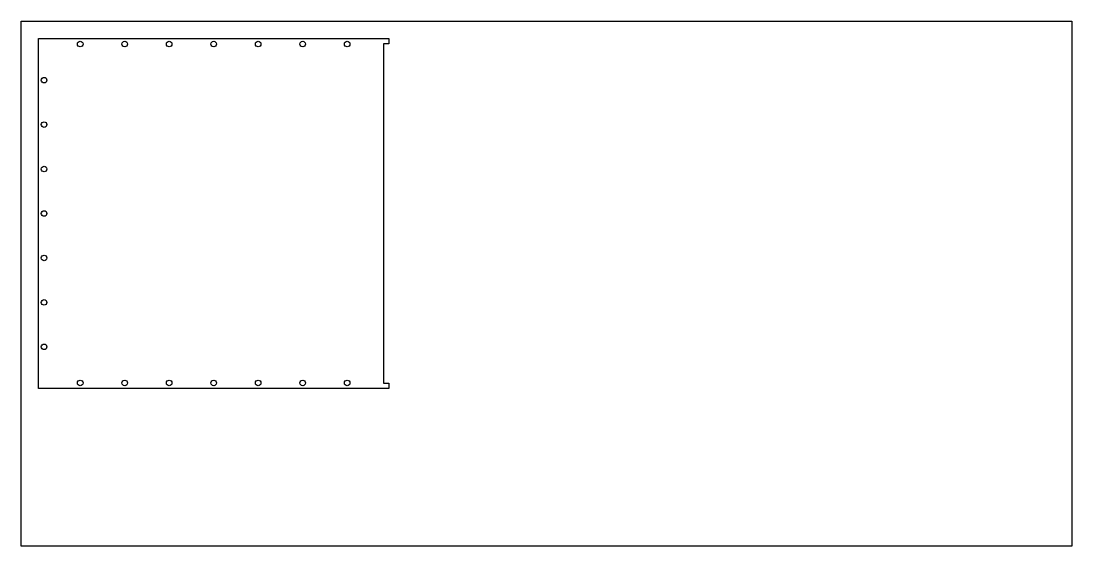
# Model space of a CAD drawing. Header units: metres. Extents: x 0 to 600, y -1550 to 300.
# Drawn here: x 0 to 600, y -1550 to -1250 of the extents above; entities that cross this region are included whole.
import ezdxf

# ---------------------------------------------------------------- set-up
doc = ezdxf.new("R2010")
doc.units = ezdxf.units.M

msp = doc.modelspace()

# ---------------------------------------------------------------- linework, layer by layer
at = {"layer": '2'}
for p, q in [((10, -1460), (10, -1260)), ((10, -1260), (210, -1260)), ((210, -1260), (210, -1263)), ((32.2125, -1263.175), (32.333341, -1262.56749)), ((32.333341, -1263.78251), (32.2125, -1263.175)), ((32.333341, -1262.56749), (32.677468, -1262.052468)), ((32.677468, -1264.297532), (32.333341, -1263.78251)), ((32.677468, -1262.052468), (33.19249, -1261.708341)), ((33.19249, -1264.641659), (32.677468, -1264.297532)), ((33.19249, -1261.708341), (33.8, -1261.5875)), ((33.8, -1264.7625), (33.19249, -1264.641659)), ((33.8, -1261.5875), (34.40751, -1261.708341)), ((34.40751, -1264.641659), (33.8, -1264.7625)), ((34.40751, -1261.708341), (34.922532, -1262.052468)), ((34.922532, -1264.297532), (34.40751, -1264.641659)), ((34.922532, -1262.052468), (35.266659, -1262.56749)), ((35.266659, -1263.78251), (34.922532, -1264.297532)), ((35.266659, -1262.56749), (35.3875, -1263.175)), ((35.3875, -1263.175), (35.266659, -1263.78251)), ((57.6125, -1263.175), (57.733341, -1262.56749)), ((57.733341, -1263.78251), (57.6125, -1263.175)), ((57.733341, -1262.56749), (58.077468, -1262.052468)), ((58.077468, -1264.297532), (57.733341, -1263.78251)), ((58.077468, -1262.052468), (58.59249, -1261.708341)), ((58.59249, -1264.641659), (58.077468, -1264.297532)), ((58.59249, -1261.708341), (59.2, -1261.5875)), ((59.2, -1264.7625), (58.59249, -1264.641659)), ((59.2, -1261.5875), (59.80751, -1261.708341)), ((59.80751, -1264.641659), (59.2, -1264.7625)), ((59.80751, -1261.708341), (60.322532, -1262.052468)), ((60.322532, -1264.297532), (59.80751, -1264.641659)), ((60.322532, -1262.052468), (60.666659, -1262.56749)), ((60.666659, -1263.78251), (60.322532, -1264.297532)), ((60.666659, -1262.56749), (60.7875, -1263.175)), ((60.7875, -1263.175), (60.666659, -1263.78251)), ((83.0125, -1263.175), (83.133341, -1262.56749)), ((83.133341, -1263.78251), (83.0125, -1263.175)), ((83.133341, -1262.56749), (83.477468, -1262.052468)), ((83.477468, -1264.297532), (83.133341, -1263.78251)), ((83.477468, -1262.052468), (83.99249, -1261.708341)), ((83.99249, -1264.641659), (83.477468, -1264.297532)), ((83.99249, -1261.708341), (84.6, -1261.5875)), ((84.6, -1264.7625), (83.99249, -1264.641659)), ((84.6, -1261.5875), (85.20751, -1261.708341)), ((85.20751, -1264.641659), (84.6, -1264.7625)), ((85.20751, -1261.708341), (85.722532, -1262.052468)), ((85.722532, -1264.297532), (85.20751, -1264.641659)), ((85.722532, -1262.052468), (86.066659, -1262.56749)), ((86.066659, -1263.78251), (85.722532, -1264.297532)), ((86.066659, -1262.56749), (86.1875, -1263.175)), ((86.1875, -1263.175), (86.066659, -1263.78251)), ((108.4125, -1263.175), (108.533341, -1262.56749)), ((108.533341, -1263.78251), (108.4125, -1263.175)), ((108.533341, -1262.56749), (108.877468, -1262.052468)), ((108.877468, -1264.297532), (108.533341, -1263.78251)), ((108.877468, -1262.052468), (109.39249, -1261.708341)), ((109.39249, -1264.641659), (108.877468, -1264.297532)), ((109.39249, -1261.708341), (110, -1261.5875)), ((110, -1264.7625), (109.39249, -1264.641659)), ((110, -1261.5875), (110.60751, -1261.708341)), ((110.60751, -1264.641659), (110, -1264.7625)), ((110.60751, -1261.708341), (111.122532, -1262.052468)), ((111.122532, -1264.297532), (110.60751, -1264.641659)), ((111.122532, -1262.052468), (111.466659, -1262.56749)), ((111.466659, -1263.78251), (111.122532, -1264.297532)), ((111.466659, -1262.56749), (111.5875, -1263.175)), ((111.5875, -1263.175), (111.466659, -1263.78251)), ((133.8125, -1263.175), (133.933341, -1262.56749)), ((133.933341, -1263.78251), (133.8125, -1263.175)), ((133.933341, -1262.56749), (134.277468, -1262.052468)), ((134.277468, -1264.297532), (133.933341, -1263.78251)), ((134.277468, -1262.052468), (134.79249, -1261.708341)), ((134.79249, -1264.641659), (134.277468, -1264.297532)), ((134.79249, -1261.708341), (135.4, -1261.5875)), ((135.4, -1264.7625), (134.79249, -1264.641659)), ((135.4, -1261.5875), (136.00751, -1261.708341)), ((136.00751, -1264.641659), (135.4, -1264.7625)), ((136.00751, -1261.708341), (136.522532, -1262.052468)), ((136.522532, -1264.297532), (136.00751, -1264.641659)), ((136.522532, -1262.052468), (136.866659, -1262.56749)), ((136.866659, -1263.78251), (136.522532, -1264.297532)), ((136.866659, -1262.56749), (136.9875, -1263.175)), ((136.9875, -1263.175), (136.866659, -1263.78251)), ((159.2125, -1263.175), (159.333341, -1262.56749)), ((159.333341, -1263.78251), (159.2125, -1263.175)), ((159.333341, -1262.56749), (159.677468, -1262.052468)), ((159.677468, -1264.297532), (159.333341, -1263.78251)), ((159.677468, -1262.052468), (160.19249, -1261.708341)), ((160.19249, -1264.641659), (159.677468, -1264.297532)), ((160.19249, -1261.708341), (160.8, -1261.5875)), ((160.8, -1264.7625), (160.19249, -1264.641659)), ((160.8, -1261.5875), (161.40751, -1261.708341)), ((161.40751, -1264.641659), (160.8, -1264.7625)), ((161.40751, -1261.708341), (161.922532, -1262.052468)), ((161.922532, -1264.297532), (161.40751, -1264.641659)), ((161.922532, -1262.052468), (162.266659, -1262.56749)), ((162.266659, -1263.78251), (161.922532, -1264.297532)), ((162.266659, -1262.56749), (162.3875, -1263.175)), ((162.3875, -1263.175), (162.266659, -1263.78251)), ((184.6125, -1263.175), (184.733341, -1262.56749)), ((184.733341, -1263.78251), (184.6125, -1263.175)), ((184.733341, -1262.56749), (185.077468, -1262.052468)), ((185.077468, -1264.297532), (184.733341, -1263.78251)), ((185.077468, -1262.052468), (185.59249, -1261.708341)), ((185.59249, -1264.641659), (185.077468, -1264.297532)), ((185.59249, -1261.708341), (186.2, -1261.5875)), ((186.2, -1264.7625), (185.59249, -1264.641659)), ((186.2, -1261.5875), (186.80751, -1261.708341)), ((186.80751, -1264.641659), (186.2, -1264.7625)), ((186.80751, -1261.708341), (187.322532, -1262.052468)), ((187.322532, -1264.297532), (186.80751, -1264.641659)), ((187.322532, -1262.052468), (187.666659, -1262.56749)), ((187.666659, -1263.78251), (187.322532, -1264.297532)), ((187.666659, -1262.56749), (187.7875, -1263.175)), ((187.7875, -1263.175), (187.666659, -1263.78251)), ((210, -1263), (207, -1263)), ((207, -1263), (207, -1457)), ((11.5875, -1283.8), (11.708341, -1283.19249)), ((11.708341, -1284.40751), (11.5875, -1283.8)), ((11.708341, -1283.19249), (12.052468, -1282.677468)), ((12.052468, -1282.677468), (12.56749, -1282.333341)), ((12.56749, -1282.333341), (13.175, -1282.2125)), ((13.175, -1282.2125), (13.78251, -1282.333341)), ((13.78251, -1282.333341), (14.297532, -1282.677468)), ((14.297532, -1282.677468), (14.641659, -1283.19249)), ((14.641659, -1283.19249), (14.7625, -1283.8)), ((14.7625, -1283.8), (14.641659, -1284.40751)), ((12.052468, -1284.922532), (11.708341, -1284.40751)), ((12.56749, -1285.266659), (12.052468, -1284.922532)), ((13.175, -1285.3875), (12.56749, -1285.266659)), ((13.78251, -1285.266659), (13.175, -1285.3875)), ((14.297532, -1284.922532), (13.78251, -1285.266659)), ((14.641659, -1284.40751), (14.297532, -1284.922532)), ((12.052468, -1308.077468), (12.56749, -1307.733341)), ((12.56749, -1307.733341), (13.175, -1307.6125)), ((13.175, -1307.6125), (13.78251, -1307.733341)), ((13.78251, -1307.733341), (14.297532, -1308.077468)), ((11.5875, -1309.2), (11.708341, -1308.59249)), ((11.708341, -1309.80751), (11.5875, -1309.2)), ((11.708341, -1308.59249), (12.052468, -1308.077468)), ((12.052468, -1310.322532), (11.708341, -1309.80751)), ((12.56749, -1310.666659), (12.052468, -1310.322532)), ((13.175, -1310.7875), (12.56749, -1310.666659)), ((13.78251, -1310.666659), (13.175, -1310.7875)), ((14.297532, -1310.322532), (13.78251, -1310.666659)), ((14.297532, -1308.077468), (14.641659, -1308.59249)), ((14.641659, -1309.80751), (14.297532, -1310.322532)), ((14.641659, -1308.59249), (14.7625, -1309.2)), ((14.7625, -1309.2), (14.641659, -1309.80751)), ((11.5875, -1334.6), (11.708341, -1333.99249)), ((11.708341, -1335.20751), (11.5875, -1334.6)), ((11.708341, -1333.99249), (12.052468, -1333.477468)), ((12.052468, -1335.722532), (11.708341, -1335.20751)), ((12.052468, -1333.477468), (12.56749, -1333.133341)), ((12.56749, -1336.066659), (12.052468, -1335.722532)), ((12.56749, -1333.133341), (13.175, -1333.0125)), ((13.175, -1336.1875), (12.56749, -1336.066659)), ((13.175, -1333.0125), (13.78251, -1333.133341)), ((13.78251, -1336.066659), (13.175, -1336.1875)), ((13.78251, -1333.133341), (14.297532, -1333.477468)), ((14.297532, -1335.722532), (13.78251, -1336.066659)), ((14.297532, -1333.477468), (14.641659, -1333.99249)), ((14.641659, -1335.20751), (14.297532, -1335.722532)), ((14.641659, -1333.99249), (14.7625, -1334.6)), ((14.7625, -1334.6), (14.641659, -1335.20751)), ((11.5875, -1360), (11.708341, -1359.39249)), ((11.708341, -1360.60751), (11.5875, -1360)), ((11.708341, -1359.39249), (12.052468, -1358.877468)), ((12.052468, -1361.122532), (11.708341, -1360.60751)), ((12.052468, -1358.877468), (12.56749, -1358.533341)), ((12.56749, -1361.466659), (12.052468, -1361.122532)), ((12.56749, -1358.533341), (13.175, -1358.4125)), ((13.175, -1361.5875), (12.56749, -1361.466659)), ((13.175, -1358.4125), (13.78251, -1358.533341)), ((13.78251, -1361.466659), (13.175, -1361.5875)), ((13.78251, -1358.533341), (14.297532, -1358.877468)), ((14.297532, -1361.122532), (13.78251, -1361.466659)), ((14.297532, -1358.877468), (14.641659, -1359.39249)), ((14.641659, -1360.60751), (14.297532, -1361.122532)), ((14.641659, -1359.39249), (14.7625, -1360)), ((14.7625, -1360), (14.641659, -1360.60751)), ((11.5875, -1385.4), (11.708341, -1384.79249)), ((11.708341, -1386.00751), (11.5875, -1385.4)), ((11.708341, -1384.79249), (12.052468, -1384.277468)), ((12.052468, -1384.277468), (12.56749, -1383.933341)), ((12.56749, -1383.933341), (13.175, -1383.8125)), ((13.175, -1383.8125), (13.78251, -1383.933341)), ((13.78251, -1383.933341), (14.297532, -1384.277468)), ((14.297532, -1384.277468), (14.641659, -1384.79249)), ((14.641659, -1384.79249), (14.7625, -1385.4)), ((14.7625, -1385.4), (14.641659, -1386.00751)), ((12.052468, -1386.522532), (11.708341, -1386.00751)), ((12.56749, -1386.866659), (12.052468, -1386.522532)), ((13.175, -1386.9875), (12.56749, -1386.866659)), ((13.78251, -1386.866659), (13.175, -1386.9875)), ((14.297532, -1386.522532), (13.78251, -1386.866659)), ((14.641659, -1386.00751), (14.297532, -1386.522532)), ((11.708341, -1410.19249), (12.052468, -1409.677468)), ((12.052468, -1409.677468), (12.56749, -1409.333341)), ((12.56749, -1409.333341), (13.175, -1409.2125)), ((13.175, -1409.2125), (13.78251, -1409.333341)), ((13.78251, -1409.333341), (14.297532, -1409.677468)), ((14.297532, -1409.677468), (14.641659, -1410.19249)), ((11.5875, -1410.8), (11.708341, -1410.19249)), ((11.708341, -1411.40751), (11.5875, -1410.8)), ((12.052468, -1411.922532), (11.708341, -1411.40751)), ((12.56749, -1412.266659), (12.052468, -1411.922532)), ((13.175, -1412.3875), (12.56749, -1412.266659)), ((13.78251, -1412.266659), (13.175, -1412.3875)), ((14.297532, -1411.922532), (13.78251, -1412.266659)), ((14.641659, -1411.40751), (14.297532, -1411.922532)), ((14.641659, -1410.19249), (14.7625, -1410.8)), ((14.7625, -1410.8), (14.641659, -1411.40751)), ((11.5875, -1436.2), (11.708341, -1435.59249)), ((11.708341, -1436.80751), (11.5875, -1436.2)), ((11.708341, -1435.59249), (12.052468, -1435.077468)), ((12.052468, -1437.322532), (11.708341, -1436.80751)), ((12.052468, -1435.077468), (12.56749, -1434.733341)), ((12.56749, -1437.666659), (12.052468, -1437.322532)), ((12.56749, -1434.733341), (13.175, -1434.6125)), ((13.175, -1437.7875), (12.56749, -1437.666659)), ((13.175, -1434.6125), (13.78251, -1434.733341)), ((13.78251, -1437.666659), (13.175, -1437.7875)), ((13.78251, -1434.733341), (14.297532, -1435.077468)), ((14.297532, -1437.322532), (13.78251, -1437.666659)), ((14.297532, -1435.077468), (14.641659, -1435.59249)), ((14.641659, -1436.80751), (14.297532, -1437.322532)), ((14.641659, -1435.59249), (14.7625, -1436.2)), ((14.7625, -1436.2), (14.641659, -1436.80751)), ((32.2125, -1456.825), (32.333341, -1456.21749)), ((32.333341, -1457.43251), (32.2125, -1456.825)), ((32.333341, -1456.21749), (32.677468, -1455.702468)), ((32.677468, -1457.947532), (32.333341, -1457.43251)), ((32.677468, -1455.702468), (33.19249, -1455.358341)), ((33.19249, -1458.291659), (32.677468, -1457.947532)), ((33.19249, -1455.358341), (33.8, -1455.2375)), ((33.8, -1455.2375), (34.40751, -1455.358341)), ((34.40751, -1455.358341), (34.922532, -1455.702468)), ((34.922532, -1457.947532), (34.40751, -1458.291659)), ((34.922532, -1455.702468), (35.266659, -1456.21749)), ((35.266659, -1457.43251), (34.922532, -1457.947532)), ((35.266659, -1456.21749), (35.3875, -1456.825)), ((35.3875, -1456.825), (35.266659, -1457.43251)), ((57.6125, -1456.825), (57.733341, -1456.21749)), ((57.733341, -1457.43251), (57.6125, -1456.825)), ((57.733341, -1456.21749), (58.077468, -1455.702468)), ((58.077468, -1457.947532), (57.733341, -1457.43251)), ((58.077468, -1455.702468), (58.59249, -1455.358341)), ((58.59249, -1458.291659), (58.077468, -1457.947532)), ((58.59249, -1455.358341), (59.2, -1455.2375)), ((59.2, -1455.2375), (59.80751, -1455.358341)), ((59.80751, -1455.358341), (60.322532, -1455.702468)), ((60.322532, -1457.947532), (59.80751, -1458.291659)), ((60.322532, -1455.702468), (60.666659, -1456.21749)), ((60.666659, -1457.43251), (60.322532, -1457.947532)), ((60.666659, -1456.21749), (60.7875, -1456.825)), ((60.7875, -1456.825), (60.666659, -1457.43251)), ((83.0125, -1456.825), (83.133341, -1456.21749)), ((83.133341, -1457.43251), (83.0125, -1456.825)), ((83.133341, -1456.21749), (83.477468, -1455.702468)), ((83.477468, -1457.947532), (83.133341, -1457.43251)), ((83.477468, -1455.702468), (83.99249, -1455.358341)), ((83.99249, -1458.291659), (83.477468, -1457.947532)), ((83.99249, -1455.358341), (84.6, -1455.2375)), ((84.6, -1455.2375), (85.20751, -1455.358341)), ((85.20751, -1455.358341), (85.722532, -1455.702468)), ((85.722532, -1457.947532), (85.20751, -1458.291659)), ((85.722532, -1455.702468), (86.066659, -1456.21749)), ((86.066659, -1457.43251), (85.722532, -1457.947532)), ((86.066659, -1456.21749), (86.1875, -1456.825)), ((86.1875, -1456.825), (86.066659, -1457.43251)), ((108.4125, -1456.825), (108.533341, -1456.21749)), ((108.533341, -1457.43251), (108.4125, -1456.825)), ((108.533341, -1456.21749), (108.877468, -1455.702468)), ((108.877468, -1457.947532), (108.533341, -1457.43251)), ((108.877468, -1455.702468), (109.39249, -1455.358341)), ((109.39249, -1458.291659), (108.877468, -1457.947532)), ((109.39249, -1455.358341), (110, -1455.2375)), ((110, -1455.2375), (110.60751, -1455.358341)), ((110.60751, -1455.358341), (111.122532, -1455.702468)), ((111.122532, -1457.947532), (110.60751, -1458.291659)), ((111.122532, -1455.702468), (111.466659, -1456.21749)), ((111.466659, -1457.43251), (111.122532, -1457.947532)), ((111.466659, -1456.21749), (111.5875, -1456.825)), ((111.5875, -1456.825), (111.466659, -1457.43251)), ((133.8125, -1456.825), (133.933341, -1456.21749)), ((133.933341, -1457.43251), (133.8125, -1456.825)), ((133.933341, -1456.21749), (134.277468, -1455.702468)), ((134.277468, -1457.947532), (133.933341, -1457.43251)), ((134.277468, -1455.702468), (134.79249, -1455.358341)), ((134.79249, -1458.291659), (134.277468, -1457.947532)), ((134.79249, -1455.358341), (135.4, -1455.2375)), ((135.4, -1455.2375), (136.00751, -1455.358341)), ((136.00751, -1455.358341), (136.522532, -1455.702468)), ((136.522532, -1457.947532), (136.00751, -1458.291659)), ((136.522532, -1455.702468), (136.866659, -1456.21749)), ((136.866659, -1457.43251), (136.522532, -1457.947532)), ((136.866659, -1456.21749), (136.9875, -1456.825)), ((136.9875, -1456.825), (136.866659, -1457.43251)), ((159.2125, -1456.825), (159.333341, -1456.21749)), ((159.333341, -1457.43251), (159.2125, -1456.825)), ((159.333341, -1456.21749), (159.677468, -1455.702468)), ((159.677468, -1457.947532), (159.333341, -1457.43251)), ((159.677468, -1455.702468), (160.19249, -1455.358341)), ((160.19249, -1458.291659), (159.677468, -1457.947532)), ((160.19249, -1455.358341), (160.8, -1455.2375)), ((160.8, -1455.2375), (161.40751, -1455.358341)), ((161.40751, -1455.358341), (161.922532, -1455.702468)), ((161.922532, -1457.947532), (161.40751, -1458.291659)), ((161.922532, -1455.702468), (162.266659, -1456.21749)), ((162.266659, -1457.43251), (161.922532, -1457.947532)), ((162.266659, -1456.21749), (162.3875, -1456.825)), ((162.3875, -1456.825), (162.266659, -1457.43251)), ((184.6125, -1456.825), (184.733341, -1456.21749)), ((184.733341, -1457.43251), (184.6125, -1456.825)), ((184.733341, -1456.21749), (185.077468, -1455.702468)), ((185.077468, -1457.947532), (184.733341, -1457.43251)), ((185.077468, -1455.702468), (185.59249, -1455.358341)), ((185.59249, -1458.291659), (185.077468, -1457.947532)), ((185.59249, -1455.358341), (186.2, -1455.2375)), ((186.2, -1455.2375), (186.80751, -1455.358341)), ((186.80751, -1455.358341), (187.322532, -1455.702468)), ((187.322532, -1457.947532), (186.80751, -1458.291659)), ((187.322532, -1455.702468), (187.666659, -1456.21749)), ((187.666659, -1457.43251), (187.322532, -1457.947532)), ((187.666659, -1456.21749), (187.7875, -1456.825)), ((187.7875, -1456.825), (187.666659, -1457.43251)), ((207, -1457), (210, -1457)), ((210, -1457), (210, -1460)), ((210, -1460), (10, -1460)), ((33.8, -1458.4125), (33.19249, -1458.291659)), ((34.40751, -1458.291659), (33.8, -1458.4125)), ((59.2, -1458.4125), (58.59249, -1458.291659)), ((59.80751, -1458.291659), (59.2, -1458.4125)), ((84.6, -1458.4125), (83.99249, -1458.291659)), ((85.20751, -1458.291659), (84.6, -1458.4125)), ((110, -1458.4125), (109.39249, -1458.291659)), ((110.60751, -1458.291659), (110, -1458.4125)), ((135.4, -1458.4125), (134.79249, -1458.291659)), ((136.00751, -1458.291659), (135.4, -1458.4125)), ((160.8, -1458.4125), (160.19249, -1458.291659)), ((161.40751, -1458.291659), (160.8, -1458.4125)), ((186.2, -1458.4125), (185.59249, -1458.291659)), ((186.80751, -1458.291659), (186.2, -1458.4125))]:
    msp.add_line(p, q, dxfattribs=at)
at = {"layer": 'sheet_boundary_6'}
for p, q in [((0, -1250), (600, -1250)), ((0, -1550), (0, -1250)), ((600, -1250), (600, -1550)), ((600, -1550), (0, -1550))]:
    msp.add_line(p, q, dxfattribs=at)

doc.saveas('drawing.dxf')
